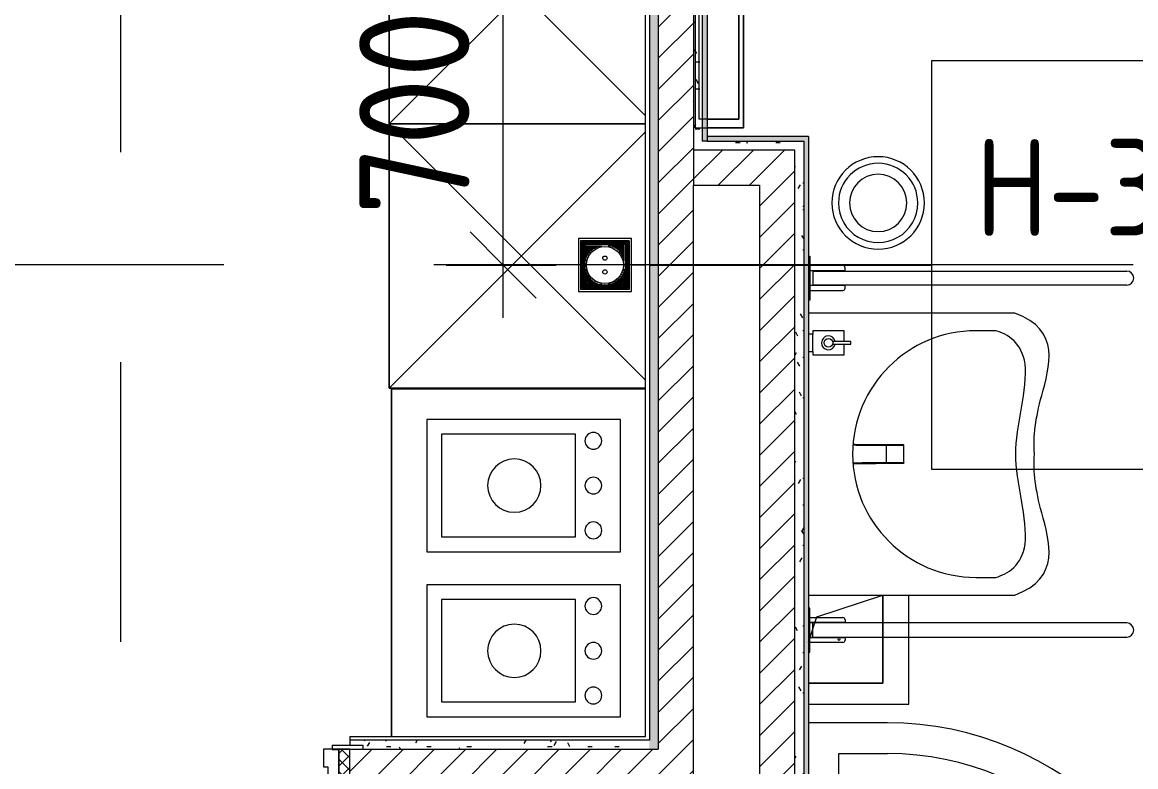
# Model space of a CAD drawing. Header units: millimetres. Extents: x 81609 to 272668, y -8553 to 29000.
# Drawn here: x 110487 to 113014, y 6660 to 8350 of the extents above; entities that cross this region are included whole.
import ezdxf

# ---------------------------------------------------------------- set-up
doc = ezdxf.new("R2010")
doc.units = ezdxf.units.MM
doc.linetypes.add('Осевая', pattern=[3175, 635, -476.25, 1587.5, -476.25])
for name, color, linetype, lineweight in [('0-1', 7, 'Continuous', 9), ('A-ANNO-DIMS', 7, 'Continuous', 9), ('A-ANNO-DIMS-100', 7, 'Continuous', 9), ('A-DETL-GENF', 7, 'Continuous', 9), ('A-DOOR', 7, 'Continuous', 9), ('A-DOOR-1', 7, 'Continuous', 13), ('A-DOOR-FRAM', 7, 'Continuous', 13), ('A-DOOR-FRAM-1', 7, 'Continuous', 9), ('A-GENM', 7, 'Continuous', 9), ('A-WALL', 7, 'Continuous', 9), ('E-ELEC-FIXT-IDEN', 7, 'Continuous', 9), ('I-WALL', 7, 'Continuous', 9), ('P-SANR-FIXT', 7, 'Continuous', 9), ('Оси-2', 7, 'Осевая', 9), ('Электрические приборы', 7, 'Continuous', 9)]:
    doc.layers.add(name, color=color, linetype=linetype, lineweight=lineweight)
for name, color, linetype, lineweight, true_color in [('A-WALL-1', 7, 'Continuous', 9, 0x3c3c3c), ('A-WALL-FNSH-1', 7, 'Continuous', 9, 0x3c3c3c), ('I-FURN-1', 7, 'Continuous', 9, 0xf0f0f0), ('Оси розеток', 7, 'Continuous', 9, 0xff1e23)]:
    doc.layers.add(name, color=color, linetype=linetype, lineweight=lineweight, true_color=true_color)
doc.styles.add('GOST Common', font='GOST_Common.ttf', dxfattribs={"width": 0.9, "height": 220})
doc.styles.add('ISOCPEUR', font='isocpeur.ttf', dxfattribs={"width": 0.9, "height": 250})
doc.dimstyles.new('ISO-2_5_0_9К_БОЛЬШОЙ', dxfattribs={"dimscale": 304.8, "dimtxt": 248.995294, "dimasz": 0.492126, "dimexe": 0.393701, "dimexo": 0.984252, "dimgap": 0, "dimtad": 1, "dimdec": 0, "dimrnd": 10, "dimzin": 0, "dimdsep": 46, "dimtxsty": 'ISOCPEUR', "dimblk1": 'OBLIQUE', "dimblk2": 'OBLIQUE', "dimsah": 1, "dimcen": 0.09, "dimdle": 0.393701, "dimazin": 0, "dimtfac": 1, "dimtdec": 4, "dimtix": 1, "dimtmove": 0, "dimatfit": 3, "dimfxl": 1, "dimtvp": 1, "dimtolj": 1, "dimtzin": 0, "dimarcsym": 2})
pattern_1 = [(45, (0, 0), (-35.35534, 35.35534), [])]
pattern_2 = [(0, (0, 0), (121.92, 30.48), [10.058, -81.382, 10.058, -81.382, -487.68]), (0, (0, 0), (121.92, 30.48), [-182.88, 10.058, -172.822, 10.058, -81.382, -213.36]), (0, (0, 0), (121.92, 30.48), [-457.2, 10.058, -50.902, 10.058, -142.342]), (120, (45.72, 15.24), (-87.356454, 90.345817), [10.058, -81.382, 10.058, -81.382, -487.68]), (120, (45.72, 15.24), (-87.356454, 90.345817), [-182.88, 10.058, -172.822, 10.058, -81.382, -213.36]), (120, (45.72, 15.24), (-87.356454, 90.345817), [-457.2, 10.058, -50.902, 10.058, -142.342]), (240, (60.96, 76.2), (-34.563546, -120.825817), [10.058, -81.382, 10.058, -81.382, -487.68]), (240, (60.96, 76.2), (-34.563546, -120.825817), [-182.88, 10.058, -172.822, 10.058, -81.382, -213.36]), (240, (60.96, 76.2), (-34.563546, -120.825817), [-457.2, 10.058, -50.902, 10.058, -142.342])]

# ---------------------------------------------------------------- blocks, each defined once
blk = doc.blocks.new('110_Дверь_СКБ_1Ст_Внутренняя1 - Д-8 950x2100h_охрана-32224770-План размещения напольных электротехнических лючков и розеток 2 этажа в осях 23-33')
at = {"layer": 'A-DOOR'}
h = blk.add_hatch(dxfattribs=at)
h.set_pattern_fill('FP_15', color=256, style=0, pattern_type=2)
h.set_pattern_definition([(135, (1826.41, 104.685), (-14.14214, -14.14214), []), (225, (1826.41, 104.685), (14.14214, -14.14214), [])])
h.paths.add_polyline_path([(487.5, 40), (462.5, 40), (462.5, -40), (487.5, -40)])
at = {"layer": 'A-DOOR-FRAM-1'}
h = blk.add_hatch(dxfattribs=at)
h.set_pattern_fill('FP_16', color=256, style=0, pattern_type=2)
h.set_pattern_definition([(45, (-296.384, 104.685), (-14.1421, 14.1421), []), (135, (-296.384, 104.685), (-14.1421, -14.1421), [])])
h.paths.add_polyline_path([(-437.5, 40), (-462.5, 40), (-462.5, -40), (-437.5, -40)])
at = {"layer": 'A-DOOR'}
blk.add_arc((437.5, 40), 850, 90, 180, dxfattribs=at)
at = {"layer": 'A-DOOR-1'}
for p, q in [((437.5, 890), (397.5, 890)), ((397.5, 890), (397.5, 40)), ((437.5, 40), (437.5, 890)), ((397.5, 40), (437.5, 40))]:
    blk.add_line(p, q, dxfattribs=at)
at = {"layer": 'A-DOOR-FRAM'}
for p, q in [((-422.5, 48), (-492.5, 48)), ((-492.5, 48), (-492.5, 40)), ((-492.5, 40), (-422.5, 40)), ((-437.5, 40), (-462.5, 40)), ((-462.5, 40), (-462.5, -40)), ((-412.5, 40), (-437.5, 40)), ((-437.5, 40), (-437.5, -40)), ((-437.5, -40), (-437.5, 40)), ((-422.5, 40), (-437.5, 40)), ((-437.5, 40), (-437.5, 39)), ((-437.5, 39), (-422.5, 39)), ((-422.5, 40), (-422.5, 48)), ((-422.5, 39), (-422.5, 40)), ((-412.5, 0), (-412.5, 40)), ((437.5, 40), (437.5, 0)), ((462.5, 40), (437.5, 40)), ((517.5, 48), (447.5, 48)), ((447.5, 48), (447.5, 40)), ((462.5, 40), (447.5, 40)), ((447.5, 40), (447.5, 39)), ((447.5, 40), (517.5, 40)), ((447.5, 39), (462.5, 39)), ((462.5, -40), (462.5, 40)), ((487.5, 40), (462.5, 40)), ((462.5, 40), (462.5, -40)), ((462.5, 39), (462.5, 40)), ((487.5, -40), (487.5, 40)), ((517.5, 40), (517.5, 48)), ((-402.5, 0), (-412.5, 0)), ((-402.5, -40), (-402.5, 0)), ((437.5, 0), (427.5, 0)), ((427.5, 0), (427.5, -40)), ((-422.5, -40), (-492.5, -40)), ((-492.5, -40), (-492.5, -48)), ((-492.5, -48), (-422.5, -48)), ((-462.5, -40), (-437.5, -40)), ((-422.5, -39), (-437.5, -39)), ((-437.5, -39), (-437.5, -40)), ((-437.5, -40), (-402.5, -40)), ((-437.5, -40), (-422.5, -40)), ((-422.5, -40), (-422.5, -39)), ((-422.5, -48), (-422.5, -40)), ((427.5, -40), (462.5, -40)), ((462.5, -39), (447.5, -39)), ((447.5, -39), (447.5, -40)), ((447.5, -40), (462.5, -40)), ((517.5, -40), (447.5, -40)), ((447.5, -40), (447.5, -48)), ((447.5, -48), (517.5, -48)), ((462.5, -40), (462.5, -39)), ((462.5, -40), (487.5, -40)), ((517.5, -48), (517.5, -40))]:
    blk.add_line(p, q, dxfattribs=at)
blk = doc.blocks.new('GM_Отверстие прямоугольное _в плите_ - Отверстие-V18-План размещения напольных электротехнических лючков и розеток 2 этажа в осях 23-33')
at = {"layer": 'A-GENM'}
for p, q in [((-50, 50), (99.4, 99.8)), ((100, 99.8), (100, -100)), ((100, -100), (100, 99.8)), ((-69, -7), (-50, 50)), ((100, -100), (-69, -100)), ((-69, -100), (100, -100))]:
    blk.add_line(p, q, dxfattribs=at)
for start, end in [(360, 180), (180, 360)]:
    blk.add_arc((0, 0), 2.5, start, end, dxfattribs=at)
blk = doc.blocks.new('Вешалка - 1_25-V93-План размещения напольных электротехнических лючков и розеток 2 этажа в осях 23-33')
at = {"layer": 'I-FURN-1'}
for p, q in [((350, 55), (-350, 55)), ((-350, 55), (-350, -55)), ((-350, -27.5), (-350, 55)), ((-350, 55), (350, 55)), ((350, -55), (350, 55)), ((350, 55), (350, -27.5)), ((-330.4, -46), (-330.4, 44.4)), ((-330.4, -27.5), (-330.4, 44.4)), ((-330.4, 44.4), (330.2, 44.4)), ((330.2, 44.4), (-330.4, 44.4)), ((330.2, 44.4), (330.2, -46)), ((330.2, -27.5), (330.2, 44.4)), ((330.2, -46), (-330.4, -46)), ((-350, -55), (350, -55))]:
    blk.add_line(p, q, dxfattribs=at)
blk = doc.blocks.new('Шкаф параметрический - 1_280-V94-План размещения напольных электротехнических лючков и розеток 2 этажа в осях 23-33')
at = {"layer": 'I-FURN-1'}
for p, q in [((0, 0), (581.7, 581.7)), ((0, 581.7), (0, 0)), ((0, 0), (0, 581.7)), ((18.3, 581.7), (600, 0)), ((600, 0), (600, 581.7)), ((600, 581.7), (600, 0)), ((0, 0), (600, 0)), ((600, 0), (0, 0))]:
    blk.add_line(p, q, dxfattribs=at)
blk = doc.blocks.new('Мойка кухонная - Мойка Steel Hammer SH R 5151 GLOWE-25557159-План размещения напольных электротехнических лючков и розеток 2 этажа в осях 23-33')
at = {"layer": 'P-SANR-FIXT'}
for p, q in [((150, 0), (-150, 0)), ((-150, 0), (-150, -440)), ((150, -440), (150, 0)), ((116.1, -102.3), (-116.6, -102.3)), ((-116.6, -102.3), (-116.6, -406.4)), ((116.1, -406.4), (116.1, -102.3)), ((-116.6, -406.4), (116.1, -406.4)), ((-150, -440), (150, -440))]:
    blk.add_line(p, q, dxfattribs=at)
for centre, radius, start, end in [((-101.6, -61.9), 19, 90, 180), ((-101.6, -61.9), 19, 360, 90), ((0, -61.9), 19, 360, 180), ((101.6, -61.9), 19.1, 360, 180), ((-101.6, -61.9), 19, 180, 270), ((-101.6, -61.9), 19.1, 270, 360), ((0, -61.9), 19, 180, 360), ((101.6, -61.9), 19.1, 180, 360), ((0, -241.3), 60.5, 360, 180), ((0, -241.3), 60.5, 180, 360)]:
    blk.add_arc(centre, radius, start, end, dxfattribs=at)
blk = doc.blocks.new('Блок Розеток и Выключателей - Блок Розеток и Выключателей_SK2-V144-План размещения напольных электротехнических лючков и розеток 2 этажа в осях 23-33')
at = {"layer": 'A-DETL-GENF'}
for p, q in [((60, 160), (-60, 160)), ((-60, 160), (-60, 40)), ((-55.2, 44.8), (-55.2, 155.2)), ((55.2, 155.2), (-55.2, 155.2)), ((-52.8, 47.2), (-52.8, 152.8)), ((52.8, 152.8), (-52.8, 152.8)), ((52.8, 47.2), (52.8, 152.8)), ((55.2, 44.8), (55.2, 155.2)), ((60, 40), (60, 160)), ((50.4, 150.4), (-50.4, 150.4)), ((-50.4, 49.6), (-50.4, 150.4)), ((48, 148), (-48, 148)), ((-48, 52), (-48, 148)), ((45.6, 145.6), (-45.6, 145.6)), ((-45.6, 54.4), (-45.6, 145.6)), ((-9.6, 143.2), (-43.2, 143.2)), ((-43.2, 143.2), (-43.2, 107.2)), ((-16.8, 140.8), (-40.8, 140.8)), ((-40.8, 140.8), (-40.8, 116.8)), ((-21.6, 138.4), (-38.4, 138.4)), ((-38.4, 138.4), (-38.4, 121.6)), ((-26.4, 136), (-36, 136)), ((-36, 136), (-36, 126.4)), ((-28.8, 133.6), (-33.6, 133.6)), ((-33.6, 133.6), (-33.6, 128.8)), ((9.6, 143.2), (43.2, 143.2)), ((16.8, 140.8), (40.8, 140.8)), ((21.6, 138.4), (38.4, 138.4)), ((26.4, 136), (36, 136)), ((28.8, 133.6), (33.6, 133.6)), ((33.6, 133.6), (33.6, 128.8)), ((36, 136), (36, 126.4)), ((38.4, 138.4), (38.4, 121.6)), ((40.8, 140.8), (40.8, 116.8)), ((43.2, 143.2), (43.2, 107.2)), ((45.6, 54.4), (45.6, 145.6)), ((48, 52), (48, 148)), ((50.4, 49.6), (50.4, 150.4)), ((-43.2, 56.8), (-43.2, 92.8)), ((-40.8, 59.2), (-40.8, 83.2)), ((-38.4, 61.6), (-38.4, 78.4)), ((38.4, 61.6), (38.4, 78.4)), ((40.8, 59.2), (40.8, 83.2)), ((43.2, 56.8), (43.2, 92.8)), ((48, 52), (-48, 52)), ((45.6, 54.4), (-45.6, 54.4)), ((-9.6, 56.8), (-43.2, 56.8)), ((-16.8, 59.2), (-40.8, 59.2)), ((-21.6, 61.6), (-38.4, 61.6)), ((-36, 64), (-36, 73.6)), ((-26.4, 64), (-36, 64)), ((-33.6, 66.4), (-33.6, 71.2)), ((-28.8, 66.4), (-33.6, 66.4)), ((9.6, 56.8), (43.2, 56.8)), ((16.8, 59.2), (40.8, 59.2)), ((21.6, 61.6), (38.4, 61.6)), ((26.4, 64), (36, 64)), ((28.8, 66.4), (33.6, 66.4)), ((33.6, 66.4), (33.6, 71.2)), ((36, 64), (36, 73.6)), ((-60, 40), (60, 40)), ((55.2, 44.8), (-55.2, 44.8)), ((52.8, 47.2), (-52.8, 47.2)), ((50.4, 49.6), (-50.4, 49.6))]:
    blk.add_line(p, q, dxfattribs=at)
for centre, radius in [((0, 100), 42), ((-15.6, 100), 4.8), ((15.6, 100), 4.8)]:
    blk.add_circle(centre, radius, dxfattribs=at)
at = {"layer": 'Оси розеток'}
blk.add_line((0, 8), (0, 40), dxfattribs=at)
blk = doc.blocks.new('мусорная корзина - Round_ Metal-30590745-План размещения напольных электротехнических лючков и розеток 2 этажа в осях 23-33')
at = {"layer": 'P-SANR-FIXT'}
for radius, start, end in [(105, 0, 180), (90, 360, 180), (65, 0, 180), (105, 180, 360), (90, 180, 360), (65, 180, 360)]:
    blk.add_arc((0, 0), radius, start, end, dxfattribs=at)
blk = doc.blocks.new('поддон угловой - 900х900-30799906-План размещения напольных электротехнических лючков и розеток 2 этажа в осях 23-33')
at = {"layer": 'P-SANR-FIXT'}
for p, q in [((-270, 450), (-449, 450)), ((-380, 119.7), (-380, 380)), ((-380, 380), (-270, 380)), ((-380, 45), (-380, 71)), ((-380, -380), (-380, -177)), ((380, -270), (380, -380)), ((450, -291.4), (450, -270)), ((380, -380), (-380, -380)), ((371, -450), (415.1, -450))]:
    blk.add_line(p, q, dxfattribs=at)
for centre, radius, start, end in [((-270, -270), 720, 360, 90), ((-270, -270), 650, 0, 90), ((-290, -290), 25, 90, 270), ((-290, -290), 25, 270, 90)]:
    blk.add_arc(centre, radius, start, end, dxfattribs=at)
blk = doc.blocks.new('смеситель для раковины - Default-V158-План размещения напольных электротехнических лючков и розеток 2 этажа в осях 23-33')
at = {"layer": '0-1'}
for p, q in [((19.7, 151.6), (-19.8, 151.6)), ((-20.3, 110), (-20.4, 97.4)), ((19.8, 111.8), (-19.8, 111.8)), ((20.4, 97.4), (20.3, 110))]:
    blk.add_line(p, q, dxfattribs=at)
at = {"layer": '0-1', "flags": 128}
for points in [[(-19.8, 151.6), (-20, 151.6), (-20.2, 151.6), (-20.3, 151.5), (-20.4, 151.5), (-20.5, 151.4), (-20.6, 151.3), (-20.6, 151.2), (-20.7, 151.1), (-20.7, 151.1), (-20.7, 151), (-20.7, 151), (-20.8, 150.9), (-20.8, 150.6), (-20.8, 149.7), (-20.8, 148.7), (-20.8, 147.7), (-20.9, 146.7), (-20.9, 145.3), (-21.1, 93.2)], [(19.7, 151.6), (20, 151.6), (20.2, 151.6), (20.4, 151.5), (20.5, 151.4), (20.6, 151.3), (20.6, 151.3), (20.7, 151.2), (20.7, 151.1), (20.7, 151.1), (20.7, 151), (20.8, 151), (20.8, 150.9), (20.8, 150.6)], [(-19.8, 111.8), (-19.9, 111.8), (-20, 111.8), (-20.1, 111.8), (-20.1, 111.7), (-20.2, 111.7), (-20.3, 111.6), (-20.3, 111.5), (-20.3, 111.5), (-20.3, 111.4), (-20.3, 111.4), (-20.3, 111.4), (-20.3, 111.3), (-20.3, 111.2), (-20.3, 111), (-20.3, 110.8), (-20.3, 110.6), (-20.3, 110.3), (-20.3, 110)], [(19.8, 111.8), (19.9, 111.8), (20, 111.8), (20.1, 111.8), (20.2, 111.7), (20.2, 111.6), (20.3, 111.6), (20.3, 111.5), (20.3, 111.5), (20.3, 111.4), (20.3, 111.4), (20.3, 111.3), (20.3, 111.1), (20.3, 110.9), (20.3, 110.7), (20.3, 110.4), (20.3, 110)], [(21.2, 36.8), (21.1, 56), (21, 111.4)], [(-21.4, 37.1), (-21.3, 49.4), (-21.2, 68.8), (-21.1, 88)], [(-21.1, 36.8), (-21.1, 48.6), (-21.1, 93.2)]]:
    blk.add_lwpolyline(points, dxfattribs=at)
at = {"layer": 'P-SANR-FIXT'}
for p, q in [((21, 151.6), (-21, 151.6)), ((-21, 151.6), (-21, 36.8)), ((21, 36.8), (21, 151.6)), ((-19.7, 144), (-19.8, 111.7)), ((19.8, 111.7), (19.7, 144))]:
    blk.add_line(p, q, dxfattribs=at)
at = {"layer": 'P-SANR-FIXT', "flags": 128}
for points in [[(-21.1, 36.8), (-21.1, 42.2), (-21, 67.6), (-20.8, 118.3), (-20.7, 143.7), (-20.7, 149.4), (-20.8, 150.2), (-20.9, 145.3), (-20.9, 138.9), (-21.1, 88.1)], [(-20.1, 88.1), (-20.1, 99.6), (-20, 111), (-20, 122.4), (-19.9, 133.8), (-19.9, 145.2)], [(19.9, 145.2), (19.9, 138.9), (19.9, 132.6), (20, 126.2), (20, 119.9), (20, 113.5), (20, 107.2), (20.1, 100.8), (20.1, 94.5), (20.1, 88.1)], [(21.1, 88.1), (20.9, 138.9), (20.9, 145.3), (20.8, 150.2), (20.7, 149.4), (20.7, 143.7), (20.8, 118.3), (21, 67.6), (21.1, 42.2), (21.1, 36.8)]]:
    blk.add_lwpolyline(points, dxfattribs=at)
at = {"layer": 'P-SANR-FIXT'}
for centre, major_axis, ratio, start_param, end_param in [((-19.8, 109.7), (-0.5, 0.002), 0.095846, 0.017294, 1.571164), ((19.8, 109.7), (0.5, 0.002), 0.095848, 4.711795, 6.265892)]:
    blk.add_ellipse(centre, major_axis=major_axis, ratio=ratio, start_param=start_param, end_param=end_param, dxfattribs=at)
for points, knots in [([(-19.9, 145.2), (-19.9, 146), (-19.9, 147.4), (-19.8, 149.3), (-19.8, 150.7), (-19.8, 151.5), (-19.8, 151.6), (-19.8, 151.6)], [0, 0, 0, 0, 0.1, 0.2, 0.3, 0.4, 0.4725859, 0.4725859, 0.4725859, 0.4725859]), ([(-19.8, 151.6), (-19.7, 151.6), (-19.7, 151.6), (-19.7, 151.2), (-19.7, 150), (-19.7, 148.3), (-19.7, 146.2), (-19.7, 144.8), (-19.7, 144)], [0.4728347, 0.4728347, 0.4728347, 0.4728347, 0.5, 0.6, 0.7, 0.8, 0.9, 1, 1, 1, 1]), ([(19.7, 144), (19.7, 144.8), (19.7, 146.2), (19.7, 148.3), (19.7, 150), (19.7, 151.2), (19.7, 151.6), (19.7, 151.6), (19.7, 151.6)], [0, 0, 0, 0, 0.1, 0.2, 0.3, 0.4, 0.5, 0.5274121, 0.5274121, 0.5274121, 0.5274121]), ([(19.7, 151.6), (19.8, 151.6), (19.8, 151.5), (19.8, 150.7), (19.8, 149.3), (19.9, 147.4), (19.9, 146), (19.9, 145.2)], [0.5275209, 0.5275209, 0.5275209, 0.5275209, 0.6, 0.7, 0.8, 0.9, 1, 1, 1, 1]), ([(-19.8, 111.8), (-19.8, 111.8), (-19.8, 111.7), (-19.8, 110.9), (-19.8, 110.1), (-19.8, 109.7)], [0.4695548, 0.4695548, 0.4695548, 0.4695548, 0.6, 0.8, 1, 1, 1, 1]), ([(19.8, 109.7), (19.8, 110.1), (19.8, 110.9), (19.8, 111.7), (19.8, 111.8), (19.8, 111.8)], [0, 0, 0, 0, 0.2, 0.4, 0.5304748, 0.5304748, 0.5304748, 0.5304748]), ([(-21.1, 88.1), (-21.1, 85.7), (-21.1, 82.2), (-21.1, 77.5), (-21.2, 73.9), (-21.2, 70.4), (-21.2, 66.8), (-21.2, 63.9), (-21.2, 61.5), (-21.2, 59.8), (-21.2, 58), (-21.2, 55.7), (-21.3, 52.8), (-21.3, 49.3), (-21.3, 46), (-21.3, 42.6), (-21.4, 39.5), (-21.4, 37.5), (-21.4, 36.6)], [0, 0, 0, 0, 0.0833333, 0.125, 0.1666667, 0.2083333, 0.25, 0.2916667, 0.3125, 0.3333333, 0.3541667, 0.375, 0.4166667, 0.4583333, 0.5, 0.5416667, 0.5833333, 0.6201385, 0.6201385, 0.6201385, 0.6201385]), ([(-20.4, 97.4), (-20.4, 91.1), (-20.5, 81.8), (-20.6, 69.7), (-20.6, 60), (-20.7, 52.6), (-20.8, 47.4), (-20.8, 45.2), (-20.8, 43.5), (-20.9, 41.8), (-20.9, 39.8), (-20.9, 37.9), (-20.9, 37), (-20.9, 36.8)], [0, 0, 0, 0, 0.2222222, 0.3333333, 0.4444444, 0.5833333, 0.6180556, 0.6527778, 0.6701389, 0.6875, 0.7222222, 0.7569444, 0.7632988, 0.7632988, 0.7632988, 0.7632988]), ([(-20.5, 43.6), (-20.5, 44.1), (-20.5, 44.9), (-20.5, 45.9), (-20.4, 46.5), (-20.4, 47), (-20.4, 47.6), (-20.3, 48.2), (-20.3, 49.3), (-20.3, 50.8), (-20.3, 52.7), (-20.3, 54.8), (-20.2, 57.1), (-20.2, 60.5), (-20.1, 67), (-20, 78.4), (-19.9, 90.5), (-19.9, 97.4)], [0.3665203, 0.3665203, 0.3665203, 0.3665203, 0.3928571, 0.4107143, 0.4196429, 0.4285714, 0.4375, 0.4464286, 0.4642857, 0.5, 0.5357143, 0.5714286, 0.6071429, 0.6428571, 0.7142857, 0.8571429, 1, 1, 1, 1]), ([(19.9, 97.4), (19.9, 90.5), (20, 78.4), (20.1, 66.9), (20.2, 60.3), (20.3, 57), (20.3, 54.6), (20.3, 52.6), (20.3, 50.7), (20.3, 49.2), (20.4, 48.1), (20.4, 47.4), (20.4, 46.9), (20.4, 46.4), (20.4, 45.8), (20.4, 44.6), (20.4, 43), (20.4, 41.3), (20.5, 40), (20.5, 39.2), (20.6, 38.5), (20.7, 37.9), (20.7, 37.5)], [0, 0, 0, 0, 0.1428571, 0.2857143, 0.3571429, 0.3928571, 0.4285714, 0.4642857, 0.5, 0.5357143, 0.5535714, 0.5625, 0.5714286, 0.5803571, 0.5892857, 0.6071429, 0.6428571, 0.6785714, 0.6964286, 0.7053571, 0.7142857, 0.7301718, 0.7301718, 0.7301718, 0.7301718]), ([(20.1, 88.1), (20.1, 88.2), (20.2, 88.3), (20.4, 88.2), (20.5, 88), (20.6, 87.8), (20.7, 87.5), (20.7, 87.3), (20.8, 87.1), (20.9, 87), (20.9, 86.8), (20.9, 86.7)], [0, 0, 0, 0, 0.1, 0.19375, 0.25, 0.3, 0.35, 0.4, 0.45, 0.525, 0.575, 0.575, 0.575, 0.575]), ([(20.9, 36.8), (20.9, 37.1), (20.9, 38.1), (20.9, 39.8), (20.9, 41.4), (20.8, 42.8), (20.8, 44.1), (20.8, 45.8), (20.8, 48.6), (20.7, 53.5), (20.6, 60.7), (20.6, 68.9), (20.5, 76.5), (20.5, 85.7), (20.4, 92.7), (20.4, 97.4)], [0.2361111, 0.2361111, 0.2361111, 0.2361111, 0.25, 0.2777778, 0.3055556, 0.3194444, 0.3333333, 0.3611111, 0.3888889, 0.4444444, 0.5555556, 0.6666667, 0.75, 0.8333333, 1, 1, 1, 1]), ([(21.4, 36.5), (21.4, 36.9), (21.4, 37.6), (21.4, 38.7), (21.4, 39.8), (21.4, 41), (21.3, 42.6), (21.3, 44.7), (21.3, 47.5), (21.3, 50.9), (21.2, 55.1), (21.2, 60), (21.2, 65.1), (21.2, 69.9), (21.2, 74.5), (21.1, 80.6), (21.1, 85.1), (21.1, 88.1)], [0.5133824, 0.5133824, 0.5133824, 0.5133824, 0.5357143, 0.5535714, 0.5714286, 0.5892857, 0.6071429, 0.6428571, 0.6785714, 0.7142857, 0.75, 0.7857143, 0.8214286, 0.8571429, 0.8928571, 0.9285714, 1, 1, 1, 1]), ([(-21, 36.8), (-21, 37), (-20.9, 37.6), (-20.9, 38.5), (-20.8, 39.3), (-20.7, 40.1), (-20.7, 40.7), (-20.6, 41.2), (-20.6, 41.3)], [0.26029411, 0.26029411, 0.26029411, 0.26029411, 0.26785714, 0.28571429, 0.29464286, 0.30357143, 0.32142857, 0.32572526, 0.32572526, 0.32572526, 0.32572526])]:
    blk.add_open_spline(points, degree=3, knots=knots, dxfattribs=at)
for points in [[(-19.8, 111.8), (-19.8, 111.8), (-19.8, 111.8), (-19.8, 111.8)], [(19.8, 111.8), (19.8, 111.8), (19.8, 111.8), (19.8, 111.8)], [(-20.1, 88.1), (-20.4, 88.2), (-20.6, 88.2), (-20.8, 88.2)], [(-20, 85.7), (-20.1, 86.5), (-20.1, 87.3), (-20.1, 88.1)], [(20.1, 88.1), (20.1, 87.3), (20.1, 86.5), (20, 85.7)]]:
    blk.add_open_spline(points, degree=3, dxfattribs=at)
blk = doc.blocks.new('SND_Умывальник МГН_Jika - гибкая подводка_ 640х550х165 PN6_3_ ХВ_ГВ накидная гайка BP DN15_ К-гл_кон_ П DN 50-30771805-План размещения напольных электротехнических лючков и розеток 2 этажа в осях 23-33')
at = {"layer": 'P-SANR-FIXT'}
for p, q in [((232.5, 0), (-320, 0)), ((-320, 0), (-320, -468)), ((320, 0), (272.5, 0)), ((320, -468), (320, 0)), ((-280, -380), (-280, -425)), ((280, -425), (280, -380))]:
    blk.add_line(p, q, dxfattribs=at)
blk.add_arc((0, -380), 280, 0, 180, dxfattribs=at)
for points, knots in [([(-280, -425), (-272.8, -450.8), (-229.3, -523.4), (-61.7, -470), (0, -470)], [-0.6664917, -0.6664917, -0.6664917, -0.6664917, -0.3523534, 0, 0, 0, 0]), ([(0, -470), (61.7, -470), (229.3, -523.4), (272.8, -450.8), (280, -425)], [-0.6664917, -0.6664917, -0.6664917, -0.6664917, -0.3141383, 0, 0, 0, 0]), ([(-320, -468), (-281.1, -574.8), (-131.1, -523.5), (-41.2, -508.8), (0, -512.9)], [0, 0, 0, 0, 0.3972744, 0.715552, 0.715552, 0.715552, 0.715552]), ([(0, -512.9), (41.2, -508.8), (131.1, -523.5), (281.1, -574.8), (320, -468)], [0, 0, 0, 0, 0.3182776, 0.715552, 0.715552, 0.715552, 0.715552])]:
    blk.add_open_spline(points, degree=3, knots=knots, dxfattribs=at)
blk = doc.blocks.new('Plumbing_Drainage_hansgrohe_56248XXX-RainDrain-Point-Complete-set-po - 800 Stainless Steel Optic-V164-План размещения напольных электротехнических лючков и розеток 2 этажа в осях 23-33')
at = {"layer": 'A-DETL-GENF'}
for p, q in [((158.5, -158.5), (158.5, 89)), ((-69.1, -158.5), (158.5, -158.5))]:
    blk.add_line(p, q, dxfattribs=at)
blk = doc.blocks.new('132_МГН_Поручень для унитаза_тип откидной - ПР 1Р-V165-План размещения напольных электротехнических лючков и розеток 2 этажа в осях 23-33')
at = {"layer": 'A-GENM'}
for p, q in [((-16, 722), (-16, 9.5)), ((16, 9.5), (16, 722)), ((-28.2, 3), (-28.2, 78)), ((-23.2, 83), (-17, 83)), ((-17, 83), (-17, 3)), ((17, 83), (23.2, 83)), ((17, 3), (17, 83)), ((28.2, 78), (28.2, 3)), ((-50, 3), (-50, 0)), ((50, 3), (-50, 3)), ((-17, 3), (-28.2, 3)), ((-16, 9.5), (-16.6, 8.9)), ((-16.6, 8.9), (-16.6, 4.2)), ((16, 9.5), (-16, 9.5)), ((16, 9.5), (16.6, 8.9)), ((16.6, 8.9), (16.6, 4.2)), ((28.2, 3), (17, 3)), ((50, 0), (50, 3))]:
    blk.add_line(p, q, dxfattribs=at)
for centre, radius, start, end in [((0, 722), 16, 90, 180), ((0, 722), 16, 0, 90), ((-23.2, 78), 5, 90, 180), ((23.2, 78), 5, 0, 90), ((-15.3, 4.2), 1.24, 180, 270), ((15.3, 4.2), 1.24, 270, 360)]:
    blk.add_arc(centre, radius, start, end, dxfattribs=at)
blk = doc.blocks.new('132_МГН_Поручень для унитаза_тип откидной - ПР 1Р-18619933-План размещения напольных электротехнических лючков и розеток 2 этажа в осях 23-33')
at = {"layer": 'A-GENM'}
for p, q in [((-50, -3), (-50, 0)), ((50, 0), (50, -3)), ((50, -3), (-50, -3)), ((-17, -3), (-28.2, -3)), ((-28.2, -3), (-28.2, -78)), ((-17, -83), (-17, -3)), ((-16.6, -8.9), (-16.6, -4.2)), ((-16, -9.5), (-16.6, -8.9)), ((-16, -722), (-16, -9.5)), ((16, -9.5), (-16, -9.5)), ((16, -9.5), (16.6, -8.9)), ((16, -9.5), (16, -722)), ((16.6, -8.9), (16.6, -4.2)), ((28.2, -3), (17, -3)), ((17, -3), (17, -83)), ((28.2, -78), (28.2, -3)), ((-23.2, -83), (-17, -83)), ((17, -83), (23.2, -83))]:
    blk.add_line(p, q, dxfattribs=at)
for centre, radius, start, end in [((-15.3, -4.2), 1.24, 90, 180), ((15.3, -4.2), 1.24, 0, 90), ((-23.2, -78), 5, 180, 270), ((23.2, -78), 5, 270, 360), ((0, -722), 16, 180, 270), ((0, -722), 16, 270, 360)]:
    blk.add_arc(centre, radius, start, end, dxfattribs=at)
blk = doc.blocks.new('TOY_Диспансер мыло - Дозатор Elegance new 11654 019001 хром-30721027-План размещения напольных электротехнических лючков и розеток 2 этажа в осях 23-33')
at = {"layer": 'A-GENM'}
for p, q in [((127.9, 101.6), (122.2, 101.6)), ((122.2, 101.6), (122.2, 86.7)), ((127.9, 86.7), (127.9, 101.6)), ((97.5, 84.7), (97.5, 17)), ((122.2, 86.7), (99.5, 86.7)), ((122.2, 86.7), (102.9, 86.7)), ((122.2, 87.7), (122.2, 60.3)), ((127.9, 60.3), (127.9, 87.7)), ((146.9, 86.7), (127.9, 86.7)), ((150.5, 86.7), (127.9, 86.7)), ((152.5, 17), (152.5, 84.7)), ((99.5, 15), (105, 15)), ((145, 15), (105, 15)), ((105, 15), (105, 5.5)), ((145, 5.5), (145, 15)), ((145, 15), (150.5, 15))]:
    blk.add_line(p, q, dxfattribs=at)
blk.add_circle((125, 50.7), 10, dxfattribs=at)
for centre, radius, start, end in [((99.5, 84.7), 2, 90, 180), ((150.5, 84.7), 2, 360, 90), ((125, 50.7), 15.7, 100.4353, 79.365), ((99.5, 17), 2, 180, 270), ((150.5, 17), 2, 270, 360)]:
    blk.add_arc(centre, radius, start, end, dxfattribs=at)
blk = doc.blocks.new('DIMBLOCK35-План размещения напольных электротехнических лючков и розеток 2 этажа в осях 23-33')
at = {"layer": 'A-ANNO-DIMS-100'}
for p, q in [((111578.1, 7678.9), (111578.1, 8618.9)), ((111449, 8498.9), (111698.1, 8498.9)), ((111578.1, 8498.9), (111449, 8498.9)), ((111449, 7798.9), (111698.1, 7798.9)), ((111578.1, 7798.9), (111449, 7798.9))]:
    blk.add_line(p, q, dxfattribs=at)
at = {"layer": 'A-ANNO-DIMS-100', "lineweight": 20}
for p, q in [((111578.1, 8498.9), (111503.1, 8573.9)), ((111578.1, 8498.9), (111653.1, 8423.9)), ((111578.1, 7798.9), (111503.1, 7873.9)), ((111578.1, 7798.9), (111653.1, 7723.9))]:
    blk.add_line(p, q, dxfattribs=at)
at = {"layer": 'A-ANNO-DIMS-100', "color": 0, "insert": (111251.4, 7911.9), "char_height": 250, "width": 568.858, "attachment_point": 1, "rotation": 90, "line_spacing_factor": 1.149209, "style": 'ISOCPEUR'}
blk.add_mtext('700', dxfattribs=at)
blk = doc.blocks.new('_Oblique')
at = {"color": 0, "linetype": 'ByBlock', "lineweight": -2}
blk.add_line((-0.5, -0.5), (0.5, 0.5), dxfattribs=at)

msp = doc.modelspace()

# ---------------------------------------------------------------- hatches: boundary and pattern name
at = {"layer": 'I-WALL'}
h = msp.add_hatch(dxfattribs=at)
h.set_pattern_fill('FP_41', color=256, style=0, pattern_type=2)
h.set_pattern_definition(pattern_2)
h.paths.add_polyline_path([(111930, 6700), (111930, 10380), (111910, 10380), (111910, 6700)])
h = msp.add_hatch(dxfattribs=at)
h.set_pattern_fill('FP_5', color=256, style=0, pattern_type=2)
h.set_pattern_definition(pattern_1)
h.paths.add_polyline_path([(112010, 5400), (112010, 10380), (111930, 10380), (111930, 5400)])
h = msp.add_hatch(dxfattribs=at)
h.set_pattern_fill('FP_41', color=256, style=0, pattern_type=2)
h.set_pattern_definition(pattern_2)
h.paths.add_polyline_path([(112030, 8060), (112030, 9980), (112010, 9980), (112010, 8060)])
for points in [[(112041, 8080), (112041, 9969), (112030, 9969), (112030, 8080), (112036.1, 8080)], [(112260, 8080), (112271, 8080), (112271, 8091), (112041, 8091), (112041, 8080)], [(112260, 5850), (112271, 5850), (112271, 8080), (112260, 8080), (112260, 6133.9)]]:
    msp.add_hatch(color=256, dxfattribs=at).paths.add_polyline_path(points)
h = msp.add_hatch(dxfattribs=at)
h.set_pattern_fill('FP_41', color=256, style=0, pattern_type=2)
h.set_pattern_definition(pattern_2)
h.paths.add_polyline_path([(112036.1, 8060), (112260, 8060), (112260, 8080), (112030, 8080), (112030, 8060)])
h = msp.add_hatch(dxfattribs=at)
h.set_pattern_fill('FP_5', color=256, style=0, pattern_type=2)
h.set_pattern_definition(pattern_1)
h.paths.add_polyline_path([(112010, 7980), (112240, 7980), (112240, 8060), (112010, 8060)])
h = msp.add_hatch(dxfattribs=at)
h.set_pattern_fill('FP_41', color=256, style=0, pattern_type=2)
h.set_pattern_definition(pattern_2)
h.paths.add_polyline_path([(112260, 5830), (112260, 8060), (112240, 8060), (112240, 5830)])
h = msp.add_hatch(dxfattribs=at)
h.set_pattern_fill('FP_5', color=256, style=0, pattern_type=2)
h.set_pattern_definition(pattern_1)
h.paths.add_polyline_path([(112160, 5830), (112240, 5830), (112240, 7980), (112160, 7980), (112160, 6133.9)])
h = msp.add_hatch(dxfattribs=at)
h.set_pattern_fill('FP_5', color=256, style=0, pattern_type=2)
h.set_pattern_definition(pattern_1)
h.paths.add_polyline_path([(111712.5, 6620), (111930, 6620), (111930, 6700), (111230, 6700), (111230, 6620), (111260, 6620)])
h.paths.add_polyline_path([(110250, 6620), (110280, 6620), (110280, 6700), (109750, 6700), (109750, 6620), (109770.8, 6620)])
h = msp.add_hatch(dxfattribs=at)
h.set_pattern_fill('FP_41', color=256, style=0, pattern_type=2)
h.set_pattern_definition(pattern_2)
h.paths.add_polyline_path([(111874.3, 6700), (111910, 6700), (111910, 6720), (111230, 6720), (111230, 6708), (111260, 6708), (111260, 6700), (111712.5, 6700)])
h.paths.add_polyline_path([(110250, 6700), (110250, 6708), (110280, 6708), (110280, 6720), (110130, 6720), (110130, 6700), (110159, 6700)])

# ---------------------------------------------------------------- linework, layer by layer
at = {"layer": 'A-WALL'}
for p, q in [((111930, 10600), (111930, 6700)), ((112010, 10000), (112010, 7980)), ((112030, 9980), (112030, 8080)), ((112260, 8060), (112260, 5850)), ((111260, 6700), (111930, 6700))]:
    msp.add_line(p, q, dxfattribs=at)
at = {"layer": 'A-WALL-1'}
for p, q in [((112041, 8080), (112030, 8080)), ((112240, 8060), (112010, 8060)), ((112240, 5830), (112240, 8060)), ((112010, 5400), (112010, 7980)), ((112010, 7980), (112160, 7980)), ((112160, 7980), (112160, 5830)), ((111230, 6720), (111230, 6708))]:
    msp.add_line(p, q, dxfattribs=at)
at = {"layer": 'A-WALL-FNSH-1'}
for p, q in [((112041, 9969), (112041, 8080)), ((112271, 8091), (112041, 8091)), ((112271, 8091), (112271, 5850)), ((112041, 8080), (112260, 8080)), ((112260, 8080), (112260, 8060))]:
    msp.add_line(p, q, dxfattribs=at)
at = {"layer": 'E-ELEC-FIXT-IDEN'}
msp.add_line((111909, 7798.9), (112550.7, 7798.9), dxfattribs=at)
at = {"layer": 'E-ELEC-FIXT-IDEN', "flags": 128}
msp.add_lwpolyline([(112550.7, 8262.9), (114394.1, 8262.9), (114394.1, 7334.9), (112550.7, 7334.9)], close=True, dxfattribs=at)
at = {"layer": 'I-FURN-1'}
for p, q in [((111901, 7518.2), (111324.4, 7518.2)), ((111324.4, 7518.2), (111324.4, 6729)), ((111324.4, 6729), (111324.4, 7518.2)), ((111324.4, 7518.2), (111901, 7518.2))]:
    msp.add_line(p, q, dxfattribs=at)
at = {"layer": 'I-WALL'}
for p, q in [((111901, 6729), (111901, 10371)), ((111910, 10380), (111910, 6720)), ((111230, 6729), (111901, 6729)), ((111230, 6729), (111230, 6720)), ((111910, 6720), (111230, 6720))]:
    msp.add_line(p, q, dxfattribs=at)
at = {"layer": 'Оси-2'}
for p, q in [((110710, 593.7), (110710, 19528.3)), ((84909.3, 7800), (122760, 7800))]:
    msp.add_line(p, q, dxfattribs=at)

# ---------------------------------------------------------------- block references
at = {"layer": 'A-DOOR', "rotation": 180}
msp.add_blockref('110_Дверь_СКБ_1Ст_Внутренняя1 - Д-8 950x2100h_охрана-32224770-План размещения напольных электротехнических лючков и розеток 2 этажа в осях 23-33', (110767.5, 6660), dxfattribs=at)
at = {"layer": 'A-GENM'}
msp.add_blockref('GM_Отверстие прямоугольное _в плите_ - Отверстие-V18-План размещения напольных электротехнических лючков и розеток 2 этажа в осях 23-33', (112340, 6950), dxfattribs=at)
at = {"layer": 'I-FURN-1'}
for name, p, rotation in [('Вешалка - 1_25-V93-План размещения напольных электротехнических лючков и розеток 2 этажа в осях 23-33', (112068.5, 8460), 270.0000000000007), ('Шкаф параметрический - 1_280-V94-План размещения напольных электротехнических лючков и розеток 2 этажа в осях 23-33', (111319.3, 8719.6), 269.9999999999994), ('Шкаф параметрический - 1_280-V94-План размещения напольных электротехнических лючков и розеток 2 этажа в осях 23-33', (111319.3, 8119.6), 269.9999999999994)]:
    msp.add_blockref(name, p, dxfattribs=dict(at, rotation=rotation))
at = {"layer": 'P-SANR-FIXT'}
for name, p, rotation in [('мусорная корзина - Round_ Metal-30590745-План размещения напольных электротехнических лючков и розеток 2 этажа в осях 23-33', (112429, 7939.8), 180), ('132_МГН_Поручень для унитаза_тип откидной - ПР 1Р-18619933-План размещения напольных электротехнических лючков и розеток 2 этажа в осях 23-33', (112271, 7769.3), 89.99999999999942), ('SND_Умывальник МГН_Jika - гибкая подводка_ 640х550х165 PN6_3_ ХВ_ГВ накидная гайка BP DN15_ К-гл_кон_ П DN 50-30771805-План размещения напольных электротехнических лючков и розеток 2 этажа в осях 23-33', (112271.1, 7369.8), 89.99999999999977), ('TOY_Диспансер мыло - Дозатор Elegance new 11654 019001 хром-30721027-План размещения напольных электротехнических лючков и розеток 2 этажа в осях 23-33', (112265.5, 7747.3), 270), ('Мойка кухонная - Мойка Steel Hammer SH R 5151 GLOWE-25557159-План размещения напольных электротехнических лючков и розеток 2 этажа в осях 23-33', (111844.6, 7298.2), 269.9999999999999), ('смеситель для раковины - Default-V158-План размещения напольных электротехнических лючков и розеток 2 этажа в осях 23-33', (112335.8, 7369.8), 269.9999999999995), ('Мойка кухонная - Мойка Steel Hammer SH R 5151 GLOWE-25557159-План размещения напольных электротехнических лючков и розеток 2 этажа в осях 23-33', (111844.6, 6923.2), 269.9999999999999), ('132_МГН_Поручень для унитаза_тип откидной - ПР 1Р-V165-План размещения напольных электротехнических лючков и розеток 2 этажа в осях 23-33', (112271, 6970.3), 270.0000000000001)]:
    msp.add_blockref(name, p, dxfattribs=dict(at, rotation=rotation))
for name, p in [('Plumbing_Drainage_hansgrohe_56248XXX-RainDrain-Point-Complete-set-po - 800 Stainless Steel Optic-V164-План размещения напольных электротехнических лючков и розеток 2 этажа в осях 23-33', (112340.1, 6960.8)), ('поддон угловой - 900х900-30799906-План размещения напольных электротехнических лючков и розеток 2 этажа в осях 23-33', (112720, 6309.8))]:
    msp.add_blockref(name, p, dxfattribs=at)
at = {"layer": 'Электрические приборы', "rotation": 90.0000000000001}
msp.add_blockref('Блок Розеток и Выключателей - Блок Розеток и Выключателей_SK2-V144-План размещения напольных электротехнических лючков и розеток 2 этажа в осях 23-33', (111909, 7798.9), dxfattribs=at)

# ---------------------------------------------------------------- texts
at = {"layer": 'E-ELEC-FIXT-IDEN', "insert": (112650.7, 8085.3), "char_height": 220, "width": 923.544, "attachment_point": 1, "style": 'GOST Common'}
msp.add_mtext('H-300 ', dxfattribs=at)

# ---------------------------------------------------------------- dimensions: what is measured, and where the dimension line sits
at = {"layer": 'A-ANNO-DIMS'}
dim = msp.add_linear_dim(base=(111578.1, 8498.9), p1=(111749, 7798.9), p2=(111749, 8498.9), angle=90, dimstyle='ISO-2_5_0_9К_БОЛЬШОЙ', override={"dimpost": '<>', "dimfxl": 700}, dxfattribs=at)
dim.commit()
dim.dimension.update_dxf_attribs({"geometry": 'DIMBLOCK35-План размещения напольных электротехнических лючков и розеток 2 этажа в осях 23-33', "text_midpoint": (111453.1, 8148.9)})

doc.saveas('drawing.dxf')
